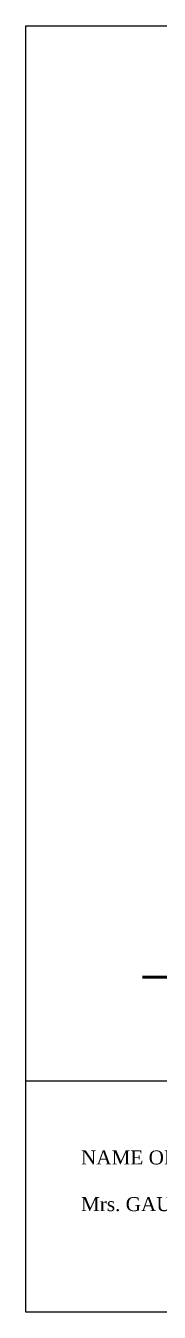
# Model space of a CAD drawing. Header units: inches. Extents: x 57837 to 133168, y 6972 to 27776.
# Drawn here: x 62688 to 62897, y 12805 to 14827 of the extents above; entities that cross this region are included whole.
import ezdxf

# ---------------------------------------------------------------- set-up
doc = ezdxf.new("R2010")
doc.units = ezdxf.units.IN
doc.header["$MEASUREMENT"] = 0
doc.styles.get("Standard").update_dxf_attribs({"font": 'ARIALN.TTF', "height": 7})

msp = doc.modelspace()

# ---------------------------------------------------------------- linework, layer by layer
at = {"color": 1}
for p, q in [((62687.6, 12805.5), (62687.6, 14826.9)), ((62687.6, 14826.9), (66012, 14826.9)), ((66012, 12805.5), (62687.6, 12805.5))]:
    msp.add_line(p, q, dxfattribs=at)
at = {"color": 6, "lineweight": 53}
msp.add_line((62870.6, 13332.2), (65721.2, 13332.2), dxfattribs=at)
msp.add_line((62687.6, 13169.3), (66012, 13169.3))

# ---------------------------------------------------------------- texts
at = {"insert": (62774.2, 13059.7), "char_height": 22, "width": 678.268, "attachment_point": 1}
msp.add_mtext('{\\fTimes New Roman|b0|i0|c0|p18;NAME OF OWNWER/CLIENT:\\P\\PMrs. GAURI KHANAL}', dxfattribs=at)

doc.saveas('drawing.dxf')
